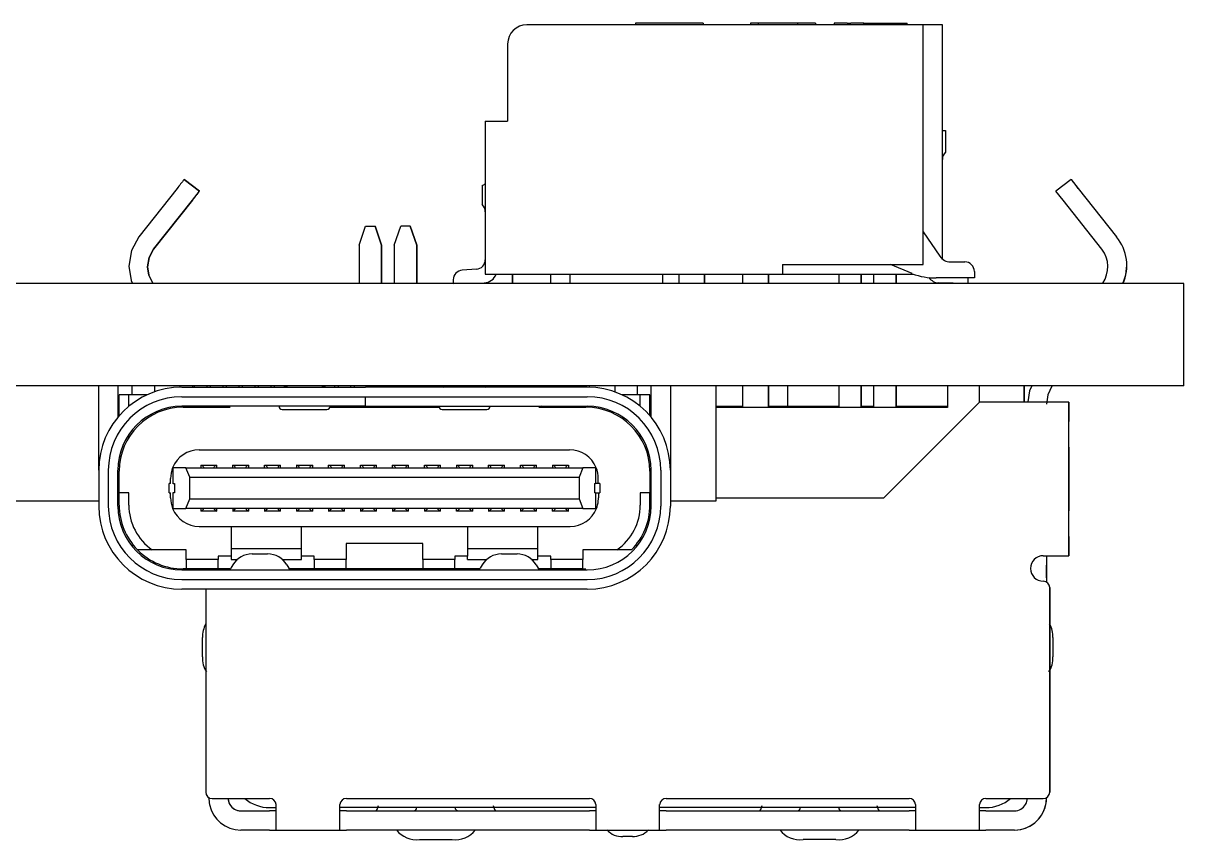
# Model space of a CAD drawing. Header units: millimetres. Extents: x 2 to 1109, y 2 to 430.
# Drawn here: x 146.37 to 164.52, y 261.38 to 274.16 of the extents above; entities that cross this region are included whole.
import ezdxf

# ---------------------------------------------------------------- set-up
doc = ezdxf.new("R2010")
doc.units = ezdxf.units.MM
doc.header["$LTSCALE"] = 0.5
doc.layers.add('几何体', color=7, linetype='Continuous')

msp = doc.modelspace()

# ---------------------------------------------------------------- linework, layer by layer
at = {"layer": '几何体'}
for p, q in [((160.446, 274.137), (154.246, 274.137)), ((157.004, 274.162), (155.946, 274.162)), ((155.946, 274.162), (155.946, 274.137)), ((157.004, 274.162), (157.004, 274.137)), ((157.863, 274.162), (157.746, 274.162)), ((157.746, 274.162), (157.746, 274.137)), ((157.863, 274.162), (157.863, 274.137)), ((158.057, 274.162), (157.863, 274.162)), ((157.889, 274.162), (157.863, 274.162)), ((158.479, 274.162), (158.057, 274.162)), ((158.11, 274.162), (158.065, 274.162)), ((158.479, 274.162), (158.479, 274.137)), ((158.759, 274.162), (158.479, 274.162)), ((158.759, 274.162), (158.759, 274.137)), ((159.051, 274.162), (159.051, 274.137)), ((159.256, 274.162), (159.051, 274.162)), ((159.256, 274.162), (159.314, 274.162)), ((159.519, 274.162), (159.314, 274.162)), ((159.519, 274.137), (159.519, 274.162)), ((159.519, 274.162), (159.544, 274.162)), ((159.544, 274.162), (159.656, 274.162)), ((159.656, 274.162), (159.681, 274.162)), ((159.681, 274.137), (159.681, 274.162)), ((159.681, 274.162), (159.861, 274.162)), ((159.861, 274.137), (159.861, 274.162)), ((159.861, 274.162), (160.196, 274.162)), ((160.196, 274.137), (160.196, 274.162)), ((160.446, 270.387), (160.446, 274.137)), ((160.746, 274.137), (160.446, 274.137)), ((160.746, 270.471), (160.746, 274.137)), ((153.946, 273.837), (153.946, 272.627)), ((153.596, 272.627), (153.946, 272.627)), ((153.596, 272.627), (153.596, 270.237)), ((160.746, 272.482), (160.796, 272.482)), ((160.796, 272.482), (160.796, 272.144)), ((148.777, 271.577), (148.177, 270.818)), ((149.126, 271.535), (148.888, 271.717)), ((148.888, 271.717), (149.126, 271.535)), ((148.888, 271.717), (148.888, 271.717)), ((153.546, 271.621), (153.546, 271.324)), ((162.759, 271.717), (162.522, 271.535)), ((162.759, 271.717), (162.871, 271.577)), ((162.759, 271.717), (162.759, 271.717)), ((162.871, 271.577), (163.47, 270.818)), ((162.871, 271.577), (163.47, 270.818)), ((148.408, 270.626), (149.015, 271.394)), ((149.015, 271.394), (148.408, 270.626)), ((149.015, 271.394), (149.126, 271.535)), ((149.126, 271.535), (149.126, 271.535)), ((162.633, 271.394), (162.522, 271.535)), ((163.239, 270.626), (162.633, 271.394)), ((151.624, 270.687), (151.724, 270.987)), ((151.724, 270.987), (151.874, 270.987)), ((151.874, 270.987), (151.974, 270.687)), ((151.974, 270.687), (151.874, 270.987)), ((151.874, 270.987), (151.874, 270.987)), ((152.174, 270.687), (152.274, 270.987)), ((152.424, 270.987), (152.274, 270.987)), ((152.424, 270.987), (152.524, 270.687)), ((152.424, 270.987), (152.424, 270.987)), ((152.524, 270.687), (152.424, 270.987)), ((160.446, 270.896), (160.705, 270.515)), ((151.624, 270.687), (151.624, 270.087)), ((151.974, 270.687), (151.974, 270.087)), ((151.974, 270.687), (151.974, 270.687)), ((151.974, 270.087), (151.974, 270.687)), ((152.174, 270.687), (152.174, 270.087)), ((152.524, 270.087), (152.524, 270.687)), ((152.524, 270.687), (152.524, 270.687)), ((152.524, 270.687), (152.524, 270.087)), ((153.457, 270.313), (153.236, 270.297)), ((158.246, 270.387), (160.446, 270.387)), ((158.246, 270.387), (158.246, 270.237)), ((160.275, 270.243), (159.932, 270.387)), ((160.87, 270.427), (161.096, 270.427)), ((161.246, 270.277), (161.246, 270.177)), ((148.401, 270.087), (148.395, 270.095)), ((148.395, 270.095), (148.401, 270.087)), ((153.096, 270.148), (153.096, 270.087)), ((153.096, 270.087), (153.581, 270.1)), ((153.596, 270.237), (158.246, 270.237)), ((153.624, 270.106), (153.624, 270.087)), ((154.024, 270.087), (154.024, 270.237)), ((154.024, 270.237), (154.024, 270.087)), ((154.624, 270.087), (154.624, 270.237)), ((154.921, 270.237), (154.921, 270.087)), ((156.371, 270.087), (156.371, 270.237)), ((156.624, 270.237), (156.624, 270.087)), ((157.024, 270.237), (157.024, 270.087)), ((157.024, 270.087), (157.024, 270.237)), ((157.624, 270.087), (157.624, 270.237)), ((158.024, 270.087), (158.024, 270.237)), ((158.024, 270.237), (158.024, 270.087)), ((158.246, 270.237), (160.289, 270.237)), ((159.124, 270.237), (159.124, 270.087)), ((159.474, 270.237), (159.474, 270.087)), ((159.474, 270.087), (159.474, 270.237)), ((159.674, 270.087), (159.674, 270.237)), ((160.024, 270.087), (160.024, 270.237)), ((160.024, 270.237), (160.024, 270.087)), ((161.246, 270.177), (160.648, 270.177)), ((161.146, 270.087), (160.691, 270.099)), ((161.146, 270.148), (161.146, 270.087)), ((163.252, 270.095), (163.247, 270.087)), ((163.366, 270.087), (139.281, 270.087)), ((164.521, 270.087), (163.366, 270.087)), ((164.521, 268.487), (164.521, 270.087)), ((163.366, 268.487), (73.691, 268.487)), ((147.551, 267.167), (147.551, 268.487)), ((147.851, 268.487), (147.851, 267.998)), ((148.071, 268.487), (148.071, 268.347)), ((148.421, 268.487), (148.421, 268.394)), ((148.821, 268.487), (148.821, 268.467)), ((148.851, 268.467), (151.721, 268.467)), ((149.023, 268.467), (149.023, 268.487)), ((149.046, 268.487), (149.046, 268.467)), ((149.246, 268.467), (149.246, 268.487)), ((149.296, 268.487), (149.296, 268.467)), ((149.496, 268.467), (149.496, 268.487)), ((149.546, 268.487), (149.546, 268.467)), ((149.746, 268.467), (149.746, 268.487)), ((149.796, 268.487), (149.796, 268.467)), ((149.996, 268.467), (149.996, 268.487)), ((150.046, 268.487), (150.046, 268.467)), ((150.246, 268.467), (150.246, 268.487)), ((150.296, 268.487), (150.296, 268.467)), ((150.508, 268.487), (150.464, 268.467)), ((150.508, 268.487), (150.464, 268.467)), ((150.496, 268.467), (150.496, 268.487)), ((151.078, 268.467), (151.034, 268.487)), ((151.046, 268.487), (151.046, 268.467)), ((151.246, 268.467), (151.246, 268.487)), ((151.296, 268.487), (151.296, 268.467)), ((151.496, 268.467), (151.496, 268.487)), ((151.546, 268.487), (151.546, 268.467)), ((155.191, 268.467), (151.721, 268.467)), ((151.746, 268.469), (151.746, 268.487)), ((151.796, 268.487), (151.796, 268.468)), ((151.996, 268.467), (151.996, 268.487)), ((152.046, 268.487), (152.046, 268.467)), ((152.246, 268.469), (152.246, 268.487)), ((152.296, 268.487), (152.296, 268.468)), ((152.496, 268.467), (152.496, 268.487)), ((152.546, 268.487), (152.546, 268.467)), ((152.746, 268.467), (152.746, 268.487)), ((152.796, 268.487), (152.796, 268.467)), ((153.008, 268.487), (152.964, 268.467)), ((153.008, 268.487), (152.964, 268.467)), ((152.996, 268.467), (152.996, 268.487)), ((153.578, 268.467), (153.534, 268.487)), ((153.546, 268.487), (153.546, 268.467)), ((153.746, 268.467), (153.746, 268.487)), ((153.796, 268.487), (153.796, 268.467)), ((153.996, 268.467), (153.996, 268.487)), ((154.046, 268.487), (154.046, 268.467)), ((154.246, 268.467), (154.246, 268.487)), ((154.296, 268.487), (154.296, 268.467)), ((154.496, 268.467), (154.496, 268.487)), ((154.546, 268.487), (154.546, 268.467)), ((154.746, 268.467), (154.746, 268.487)), ((154.796, 268.487), (154.796, 268.467)), ((154.996, 268.467), (154.996, 268.487)), ((155.221, 268.487), (155.221, 268.467)), ((155.621, 268.487), (155.621, 268.394)), ((155.971, 268.487), (155.971, 268.347)), ((156.191, 267.998), (156.191, 268.487)), ((156.491, 268.487), (156.491, 267.167)), ((157.209, 266.687), (157.209, 268.487)), ((157.624, 268.147), (157.624, 268.487)), ((158.024, 268.147), (158.024, 268.487)), ((158.024, 268.487), (158.024, 268.147)), ((158.324, 268.487), (158.324, 268.167)), ((158.324, 268.487), (158.324, 268.167)), ((159.124, 268.487), (159.124, 268.147)), ((159.474, 268.487), (159.474, 268.147)), ((159.474, 268.147), (159.474, 268.487)), ((159.674, 268.147), (159.674, 268.487)), ((160.024, 268.147), (160.024, 268.487)), ((160.024, 268.487), (160.024, 268.147)), ((160.824, 268.487), (160.824, 268.147)), ((161.324, 268.23), (161.324, 268.487)), ((161.324, 268.23), (161.324, 268.487)), ((162.024, 268.487), (162.024, 268.23)), ((162.024, 268.23), (162.024, 268.487)), ((162.464, 268.487), (162.459, 268.48)), ((162.464, 268.487), (162.459, 268.48)), ((162.459, 268.48), (162.459, 268.48)), ((164.521, 268.487), (163.366, 268.487)), ((148.021, 268.347), (147.871, 268.347)), ((147.871, 268.022), (147.871, 268.347)), ((148.021, 268.168), (148.021, 268.347)), ((148.306, 268.347), (148.021, 268.347)), ((148.851, 268.317), (151.721, 268.317)), ((151.721, 268.167), (151.721, 268.317)), ((151.721, 268.317), (155.191, 268.317)), ((156.021, 268.347), (155.737, 268.347)), ((156.021, 268.168), (156.021, 268.347)), ((156.171, 268.347), (156.021, 268.347)), ((156.171, 268.022), (156.171, 268.347)), ((151.721, 268.167), (148.851, 268.167)), ((148.871, 268.152), (149.609, 268.152)), ((149.121, 268.152), (149.121, 268.167)), ((149.271, 268.152), (149.271, 268.167)), ((149.531, 268.167), (149.546, 268.152)), ((150.421, 268.117), (150.422, 268.117)), ((150.422, 268.117), (151.121, 268.117)), ((151.169, 268.152), (152.873, 268.152)), ((151.261, 268.167), (151.246, 268.152)), ((151.271, 268.152), (151.271, 268.167)), ((151.421, 268.152), (151.421, 268.167)), ((151.721, 268.167), (155.191, 268.167)), ((152.621, 268.152), (152.621, 268.167)), ((152.771, 268.152), (152.771, 268.167)), ((152.921, 268.117), (152.922, 268.117)), ((152.922, 268.117), (153.621, 268.117)), ((154.434, 268.152), (155.171, 268.152)), ((154.531, 268.167), (154.546, 268.152)), ((154.761, 268.167), (154.746, 268.152)), ((154.771, 268.152), (154.771, 268.167)), ((154.921, 268.152), (154.921, 268.167)), ((157.209, 268.167), (157.624, 268.167)), ((160.824, 268.147), (157.209, 268.147)), ((158.024, 268.167), (159.124, 268.167)), ((159.474, 268.167), (159.674, 268.167)), ((159.824, 266.73), (161.324, 268.23)), ((160.024, 268.167), (160.824, 268.167)), ((162.324, 268.23), (161.324, 268.23)), ((162.074, 268.237), (162.374, 268.237)), ((162.074, 268.23), (162.074, 268.237)), ((162.724, 268.23), (162.324, 268.23)), ((162.374, 268.237), (162.374, 268.23)), ((162.374, 268.237), (162.374, 268.237)), ((162.374, 268.237), (162.374, 268.23)), ((162.724, 265.83), (162.724, 268.23)), ((162.724, 268.23), (162.724, 267.93)), ((162.724, 266.13), (162.724, 267.93)), ((148.021, 267.679), (148.021, 267.725)), ((156.021, 267.679), (156.021, 267.725)), ((149.124, 267.487), (154.914, 267.487)), ((162.724, 267.53), (162.724, 266.53)), ((162.724, 267.53), (162.724, 267.53)), ((162.724, 266.53), (162.724, 267.53)), ((148.714, 267.207), (148.707, 267.207)), ((148.714, 266.962), (148.714, 267.207)), ((148.914, 267.207), (148.714, 267.207)), ((148.974, 267.057), (148.914, 267.207)), ((148.914, 267.207), (155.124, 267.207)), ((149.146, 267.247), (149.396, 267.247)), ((149.146, 267.247), (149.146, 267.207)), ((149.396, 267.207), (149.396, 267.247)), ((149.646, 267.247), (149.896, 267.247)), ((149.646, 267.207), (149.646, 267.247)), ((149.896, 267.207), (149.896, 267.247)), ((150.146, 267.247), (150.396, 267.247)), ((150.146, 267.207), (150.146, 267.247)), ((150.396, 267.207), (150.396, 267.247)), ((150.646, 267.247), (150.896, 267.247)), ((150.646, 267.247), (150.646, 267.207)), ((150.896, 267.247), (150.896, 267.207)), ((151.146, 267.247), (151.396, 267.247)), ((151.146, 267.207), (151.146, 267.247)), ((151.396, 267.207), (151.396, 267.247)), ((151.646, 267.247), (151.896, 267.247)), ((151.646, 267.207), (151.646, 267.247)), ((151.896, 267.207), (151.896, 267.247)), ((152.146, 267.247), (152.396, 267.247)), ((152.146, 267.207), (152.146, 267.247)), ((152.396, 267.207), (152.396, 267.247)), ((152.646, 267.247), (152.896, 267.247)), ((152.646, 267.207), (152.646, 267.247)), ((152.896, 267.207), (152.896, 267.247)), ((153.146, 267.247), (153.396, 267.247)), ((153.146, 267.247), (153.146, 267.207)), ((153.396, 267.247), (153.396, 267.207)), ((153.646, 267.247), (153.896, 267.247)), ((153.646, 267.207), (153.646, 267.247)), ((153.896, 267.207), (153.896, 267.247)), ((154.146, 267.247), (154.396, 267.247)), ((154.146, 267.207), (154.146, 267.247)), ((154.396, 267.207), (154.396, 267.247)), ((154.646, 267.247), (154.896, 267.247)), ((154.646, 267.247), (154.646, 267.207)), ((154.896, 267.247), (154.896, 267.207)), ((155.124, 267.207), (155.064, 267.057)), ((155.324, 267.207), (155.124, 267.207)), ((155.324, 266.962), (155.324, 267.207)), ((155.33, 267.207), (155.324, 267.207)), ((147.551, 267.167), (147.551, 266.607)), ((147.701, 267.167), (147.701, 266.607)), ((147.851, 266.607), (147.851, 267.167)), ((147.871, 266.812), (147.871, 267.152)), ((148.674, 266.962), (148.674, 267.037)), ((148.974, 266.717), (148.974, 267.057)), ((148.974, 267.057), (155.064, 267.057)), ((155.064, 267.057), (155.064, 266.717)), ((155.364, 266.962), (155.364, 267.037)), ((156.171, 267.152), (156.171, 266.812)), ((156.191, 266.607), (156.191, 267.167)), ((156.341, 267.167), (156.341, 266.607)), ((156.491, 267.167), (156.491, 266.607)), ((148.654, 266.812), (148.654, 266.962)), ((148.672, 266.962), (148.654, 266.962)), ((148.714, 266.962), (148.706, 266.962)), ((148.713, 266.962), (148.734, 266.962)), ((148.734, 266.962), (148.734, 266.812)), ((155.304, 266.962), (155.32, 266.962)), ((155.304, 266.962), (155.304, 266.812)), ((155.336, 266.962), (155.32, 266.962)), ((155.37, 266.962), (155.336, 266.962)), ((155.389, 266.962), (155.37, 266.962)), ((155.389, 266.962), (155.389, 266.812)), ((144.491, 266.687), (147.551, 266.687)), ((147.851, 266.687), (147.871, 266.687)), ((148.021, 266.812), (147.871, 266.812)), ((147.871, 266.622), (147.871, 266.812)), ((148.021, 266.622), (148.021, 266.812)), ((148.654, 266.812), (148.672, 266.812)), ((148.674, 266.737), (148.674, 266.812)), ((148.706, 266.812), (148.714, 266.812)), ((148.734, 266.812), (148.713, 266.812)), ((148.714, 266.567), (148.714, 266.812)), ((148.914, 266.567), (148.974, 266.717)), ((148.974, 266.717), (155.064, 266.717)), ((155.064, 266.717), (155.124, 266.567)), ((155.32, 266.812), (155.304, 266.812)), ((155.32, 266.812), (155.336, 266.812)), ((155.324, 266.567), (155.324, 266.812)), ((155.336, 266.812), (155.37, 266.812)), ((155.366, 266.812), (155.366, 266.737)), ((155.37, 266.812), (155.389, 266.812)), ((156.171, 266.812), (156.021, 266.812)), ((156.021, 266.812), (156.021, 266.622)), ((156.171, 266.622), (156.171, 266.812)), ((156.171, 266.687), (156.191, 266.687)), ((156.491, 266.687), (157.209, 266.687)), ((159.824, 266.73), (157.209, 266.73)), ((148.714, 266.567), (148.707, 266.567)), ((148.714, 266.567), (148.914, 266.567)), ((155.124, 266.567), (148.914, 266.567)), ((149.146, 266.567), (149.146, 266.527)), ((149.396, 266.527), (149.146, 266.527)), ((149.396, 266.527), (149.396, 266.567)), ((149.646, 266.567), (149.646, 266.527)), ((149.896, 266.527), (149.646, 266.527)), ((149.896, 266.527), (149.896, 266.567)), ((150.146, 266.567), (150.146, 266.527)), ((150.396, 266.527), (150.146, 266.527)), ((150.396, 266.527), (150.396, 266.567)), ((150.646, 266.567), (150.646, 266.527)), ((150.896, 266.527), (150.646, 266.527)), ((150.896, 266.567), (150.896, 266.527)), ((151.146, 266.567), (151.146, 266.527)), ((151.396, 266.527), (151.146, 266.527)), ((151.396, 266.527), (151.396, 266.567)), ((151.646, 266.567), (151.646, 266.527)), ((151.896, 266.527), (151.646, 266.527)), ((151.896, 266.527), (151.896, 266.567)), ((152.146, 266.567), (152.146, 266.527)), ((152.396, 266.527), (152.146, 266.527)), ((152.396, 266.527), (152.396, 266.567)), ((152.646, 266.567), (152.646, 266.527)), ((152.896, 266.527), (152.646, 266.527)), ((152.896, 266.527), (152.896, 266.567)), ((153.146, 266.527), (153.146, 266.567)), ((153.396, 266.527), (153.146, 266.527)), ((153.396, 266.567), (153.396, 266.527)), ((153.646, 266.567), (153.646, 266.527)), ((153.896, 266.527), (153.646, 266.527)), ((153.896, 266.527), (153.896, 266.567)), ((154.146, 266.567), (154.146, 266.527)), ((154.396, 266.527), (154.146, 266.527)), ((154.396, 266.527), (154.396, 266.567)), ((154.646, 266.527), (154.646, 266.567)), ((154.896, 266.527), (154.646, 266.527)), ((154.896, 266.527), (154.896, 266.567)), ((155.124, 266.567), (155.324, 266.567)), ((155.335, 266.567), (155.324, 266.567)), ((162.724, 266.53), (162.724, 266.53)), ((149.124, 266.287), (154.925, 266.287)), ((149.621, 266.287), (149.621, 265.822)), ((150.721, 265.822), (150.721, 266.287)), ((153.321, 266.287), (153.321, 265.822)), ((154.421, 265.822), (154.421, 266.287)), ((162.724, 266.13), (162.724, 265.83)), ((148.389, 265.922), (148.157, 265.922)), ((148.921, 265.922), (148.389, 265.922)), ((148.921, 265.772), (148.921, 265.922)), ((150.721, 265.937), (149.621, 265.937)), ((152.621, 266.022), (151.421, 266.022)), ((151.421, 266.022), (151.421, 265.772)), ((152.621, 265.772), (152.621, 266.022)), ((154.421, 265.937), (153.321, 265.937)), ((155.653, 265.922), (155.121, 265.922)), ((155.121, 265.922), (155.121, 265.772)), ((155.885, 265.922), (155.653, 265.922)), ((148.921, 265.772), (148.921, 265.622)), ((149.421, 265.772), (148.921, 265.772)), ((149.621, 265.822), (149.421, 265.822)), ((149.421, 265.822), (149.421, 265.772)), ((149.421, 265.622), (149.421, 265.772)), ((149.621, 265.822), (149.621, 265.772)), ((149.621, 265.772), (149.721, 265.772)), ((149.949, 265.857), (150.193, 265.857)), ((150.421, 265.772), (150.721, 265.772)), ((150.921, 265.822), (150.721, 265.822)), ((150.721, 265.772), (150.721, 265.822)), ((150.921, 265.772), (150.921, 265.822)), ((150.921, 265.772), (150.921, 265.622)), ((151.421, 265.772), (150.921, 265.772)), ((151.421, 265.622), (151.421, 265.772)), ((152.621, 265.772), (152.621, 265.622)), ((153.121, 265.772), (152.621, 265.772)), ((153.321, 265.822), (153.121, 265.822)), ((153.121, 265.822), (153.121, 265.772)), ((153.121, 265.622), (153.121, 265.772)), ((153.321, 265.772), (153.321, 265.822)), ((153.321, 265.772), (153.621, 265.772)), ((153.849, 265.857), (154.093, 265.857)), ((154.321, 265.772), (154.421, 265.772)), ((154.621, 265.822), (154.421, 265.822)), ((154.421, 265.772), (154.421, 265.822)), ((154.621, 265.772), (154.621, 265.822)), ((155.121, 265.772), (154.621, 265.772)), ((154.621, 265.772), (154.621, 265.622)), ((155.121, 265.622), (155.121, 265.772)), ((162.324, 265.83), (162.724, 265.83)), ((162.374, 265.83), (162.374, 265.417)), ((162.374, 265.83), (162.374, 265.417)), ((148.851, 265.607), (155.191, 265.607)), ((148.921, 265.622), (148.871, 265.622)), ((149.421, 265.622), (148.921, 265.622)), ((149.274, 265.607), (149.274, 265.622)), ((149.609, 265.622), (149.421, 265.622)), ((149.522, 265.607), (149.524, 265.622)), ((149.649, 265.687), (149.616, 265.632)), ((150.493, 265.687), (150.526, 265.632)), ((150.921, 265.622), (150.534, 265.622)), ((151.421, 265.622), (150.921, 265.622)), ((152.621, 265.622), (151.421, 265.622)), ((153.121, 265.622), (152.621, 265.622)), ((153.509, 265.622), (153.121, 265.622)), ((153.549, 265.687), (153.516, 265.632)), ((154.393, 265.687), (154.426, 265.632)), ((154.621, 265.622), (154.434, 265.622)), ((155.121, 265.622), (154.621, 265.622)), ((155.121, 265.622), (155.171, 265.622)), ((162.374, 265.481), (162.374, 265.681)), ((162.374, 265.681), (162.374, 265.417)), ((148.851, 265.457), (155.191, 265.457)), ((162.324, 265.43), (162.324, 265.43)), ((162.374, 265.481), (162.374, 265.417)), ((155.191, 265.307), (148.851, 265.307)), ((149.224, 265.307), (149.224, 262.13)), ((162.424, 262.13), (162.424, 265.33)), ((162.424, 265.33), (162.424, 262.13)), ((149.174, 264.247), (149.174, 264.548)), ((162.474, 264.548), (162.474, 264.247)), ((149.274, 262.037), (149.274, 262.044)), ((149.274, 262.037), (149.287, 262.037)), ((149.324, 262.03), (150.224, 262.03)), ((151.324, 261.937), (151.324, 261.937)), ((151.424, 262.03), (155.224, 262.03)), ((151.424, 262.03), (151.424, 262.03)), ((156.324, 261.937), (156.324, 261.937)), ((156.424, 262.03), (160.224, 262.03)), ((156.424, 262.03), (156.424, 262.03)), ((161.324, 261.937), (161.324, 261.937)), ((161.424, 262.03), (162.324, 262.03)), ((161.424, 262.03), (161.424, 262.03)), ((162.324, 262.03), (162.324, 262.03)), ((162.361, 262.037), (162.374, 262.037)), ((162.374, 262.044), (162.374, 262.037)), ((162.374, 262.044), (162.374, 262.037)), ((162.374, 262.037), (162.374, 262.037)), ((149.774, 261.837), (149.774, 261.837)), ((149.774, 261.837), (150.224, 261.837)), ((150.224, 261.887), (150.324, 261.887)), ((150.324, 261.837), (150.224, 261.837)), ((155.323, 261.887), (151.324, 261.887)), ((151.424, 261.837), (151.324, 261.837)), ((151.424, 261.837), (155.224, 261.837)), ((155.324, 261.837), (155.224, 261.837)), ((160.323, 261.887), (156.324, 261.887)), ((156.424, 261.837), (156.324, 261.837)), ((156.424, 261.837), (160.224, 261.837)), ((160.324, 261.837), (160.224, 261.837)), ((161.324, 261.887), (161.424, 261.887)), ((161.424, 261.837), (161.324, 261.837)), ((161.424, 261.837), (161.874, 261.837)), ((150.224, 261.537), (149.774, 261.537)), ((150.224, 261.537), (150.324, 261.537)), ((150.324, 261.537), (151.324, 261.537)), ((151.324, 261.537), (151.424, 261.537)), ((155.224, 261.537), (151.424, 261.537)), ((152.569, 261.387), (153.079, 261.387)), ((155.224, 261.537), (155.324, 261.537)), ((155.324, 261.537), (156.324, 261.537)), ((155.897, 261.437), (155.75, 261.437)), ((156.324, 261.537), (156.424, 261.537)), ((160.224, 261.537), (156.424, 261.537)), ((159.079, 261.387), (158.569, 261.387)), ((160.224, 261.537), (160.324, 261.537)), ((160.324, 261.537), (161.324, 261.537)), ((161.324, 261.537), (161.424, 261.537)), ((161.874, 261.537), (161.424, 261.537))]:
    msp.add_line(p, q, dxfattribs=at)
at = {"layer": '几何体', "flags": 128}
for points in [[(148.177, 270.818), (148.062, 270.603), (148.022, 270.361)], [(148.315, 270.352), (148.339, 270.497), (148.408, 270.626)], [(148.408, 270.626), (148.339, 270.497), (148.315, 270.352)], [(148.022, 270.361), (148.057, 270.136), (148.081, 270.087)], [(148.395, 270.095), (148.335, 270.217), (148.315, 270.352)], [(148.315, 270.352), (148.335, 270.217), (148.395, 270.095)], [(161.143, 270.177), (161.143, 270.176), (161.146, 270.148)], [(150.441, 268.467), (150.462, 268.479), (150.479, 268.487)], [(151.063, 268.487), (151.081, 268.479), (151.101, 268.467)], [(152.941, 268.467), (152.962, 268.479), (152.979, 268.487)], [(153.563, 268.487), (153.581, 268.479), (153.601, 268.467)], [(162.145, 268.487), (162.108, 268.411), (162.082, 268.237)], [(162.459, 268.48), (162.395, 268.347), (162.374, 268.202)], [(162.459, 268.48), (162.395, 268.347), (162.374, 268.202)], [(149.146, 267.247), (149.167, 267.239), (149.182, 267.224)], [(149.182, 267.224), (149.187, 267.215), (149.189, 267.207)], [(149.353, 267.207), (149.356, 267.217), (149.36, 267.224)], [(149.36, 267.224), (149.375, 267.239), (149.396, 267.247)], [(149.682, 267.224), (149.665, 267.242), (149.646, 267.247)], [(149.689, 267.207), (149.686, 267.217), (149.682, 267.224)], [(149.853, 267.207), (149.856, 267.217), (149.86, 267.224)], [(149.86, 267.224), (149.875, 267.239), (149.896, 267.247)], [(150.146, 267.247), (150.167, 267.239), (150.182, 267.224)], [(150.182, 267.224), (150.187, 267.215), (150.189, 267.207)], [(150.36, 267.224), (150.355, 267.215), (150.353, 267.207)], [(150.36, 267.224), (150.375, 267.239), (150.396, 267.247)], [(150.682, 267.224), (150.665, 267.242), (150.646, 267.247)], [(150.689, 267.207), (150.686, 267.217), (150.682, 267.224)], [(150.86, 267.224), (150.855, 267.215), (150.853, 267.207)], [(150.896, 267.247), (150.878, 267.242), (150.86, 267.224)], [(151.182, 267.224), (151.165, 267.242), (151.146, 267.247)], [(151.182, 267.224), (151.187, 267.215), (151.189, 267.207)], [(151.36, 267.224), (151.355, 267.215), (151.353, 267.207)], [(151.36, 267.224), (151.375, 267.239), (151.396, 267.247)], [(151.646, 267.247), (151.667, 267.239), (151.682, 267.224)], [(151.682, 267.224), (151.687, 267.215), (151.689, 267.207)], [(151.86, 267.224), (151.855, 267.215), (151.853, 267.207)], [(151.86, 267.224), (151.875, 267.239), (151.896, 267.247)], [(152.182, 267.224), (152.165, 267.242), (152.146, 267.247)], [(152.182, 267.224), (152.187, 267.215), (152.189, 267.207)], [(152.36, 267.224), (152.355, 267.215), (152.353, 267.207)], [(152.36, 267.224), (152.375, 267.239), (152.396, 267.247)], [(152.646, 267.247), (152.667, 267.239), (152.682, 267.224)], [(152.682, 267.224), (152.687, 267.215), (152.689, 267.207)], [(152.86, 267.224), (152.855, 267.215), (152.853, 267.207)], [(152.86, 267.224), (152.875, 267.239), (152.896, 267.247)], [(153.146, 267.247), (153.167, 267.239), (153.182, 267.224)], [(153.182, 267.224), (153.187, 267.215), (153.189, 267.207)], [(153.36, 267.224), (153.355, 267.215), (153.353, 267.207)], [(153.396, 267.247), (153.378, 267.242), (153.36, 267.224)], [(153.682, 267.224), (153.665, 267.242), (153.646, 267.247)], [(153.689, 267.207), (153.686, 267.217), (153.682, 267.224)], [(153.853, 267.207), (153.856, 267.217), (153.86, 267.224)], [(153.86, 267.224), (153.875, 267.239), (153.896, 267.247)], [(154.146, 267.247), (154.167, 267.239), (154.182, 267.224)], [(154.182, 267.224), (154.187, 267.215), (154.189, 267.207)], [(154.36, 267.224), (154.355, 267.215), (154.353, 267.207)], [(154.36, 267.224), (154.375, 267.239), (154.396, 267.247)], [(154.646, 267.247), (154.667, 267.239), (154.682, 267.224)], [(154.682, 267.224), (154.687, 267.215), (154.689, 267.207)], [(154.86, 267.224), (154.855, 267.215), (154.853, 267.207)], [(154.86, 267.224), (154.875, 267.239), (154.896, 267.247)], [(149.182, 266.551), (149.167, 266.535), (149.146, 266.527)], [(149.189, 266.567), (149.186, 266.557), (149.182, 266.551)], [(149.36, 266.551), (149.355, 266.559), (149.353, 266.567)], [(149.36, 266.551), (149.378, 266.533), (149.396, 266.527)], [(149.646, 266.527), (149.665, 266.533), (149.682, 266.551)], [(149.682, 266.551), (149.687, 266.559), (149.689, 266.567)], [(149.86, 266.551), (149.855, 266.559), (149.853, 266.567)], [(149.896, 266.527), (149.875, 266.535), (149.86, 266.551)], [(150.146, 266.527), (150.165, 266.533), (150.182, 266.551)], [(150.182, 266.551), (150.187, 266.559), (150.189, 266.567)], [(150.36, 266.551), (150.355, 266.559), (150.353, 266.567)], [(150.396, 266.527), (150.375, 266.535), (150.36, 266.551)], [(150.682, 266.551), (150.667, 266.535), (150.646, 266.527)], [(150.689, 266.567), (150.686, 266.557), (150.682, 266.551)], [(150.86, 266.551), (150.855, 266.559), (150.853, 266.567)], [(150.86, 266.551), (150.878, 266.533), (150.896, 266.527)], [(151.146, 266.527), (151.165, 266.533), (151.182, 266.551)], [(151.182, 266.551), (151.187, 266.559), (151.189, 266.567)], [(151.36, 266.551), (151.355, 266.559), (151.353, 266.567)], [(151.396, 266.527), (151.375, 266.535), (151.36, 266.551)], [(151.646, 266.527), (151.665, 266.533), (151.682, 266.551)], [(151.682, 266.551), (151.687, 266.559), (151.689, 266.567)], [(151.86, 266.551), (151.855, 266.559), (151.853, 266.567)], [(151.896, 266.527), (151.875, 266.535), (151.86, 266.551)], [(152.146, 266.527), (152.165, 266.533), (152.182, 266.551)], [(152.182, 266.551), (152.187, 266.559), (152.189, 266.567)], [(152.36, 266.551), (152.355, 266.559), (152.353, 266.567)], [(152.396, 266.527), (152.375, 266.535), (152.36, 266.551)], [(152.682, 266.551), (152.667, 266.535), (152.646, 266.527)], [(152.689, 266.567), (152.686, 266.557), (152.682, 266.551)], [(152.86, 266.551), (152.855, 266.559), (152.853, 266.567)], [(152.896, 266.527), (152.875, 266.535), (152.86, 266.551)], [(153.182, 266.551), (153.167, 266.535), (153.146, 266.527)], [(153.189, 266.567), (153.186, 266.557), (153.182, 266.551)], [(153.36, 266.551), (153.355, 266.559), (153.353, 266.567)], [(153.36, 266.551), (153.378, 266.533), (153.396, 266.527)], [(153.646, 266.527), (153.665, 266.533), (153.682, 266.551)], [(153.682, 266.551), (153.687, 266.559), (153.689, 266.567)], [(153.86, 266.551), (153.855, 266.559), (153.853, 266.567)], [(153.896, 266.527), (153.875, 266.535), (153.86, 266.551)], [(154.146, 266.527), (154.165, 266.533), (154.182, 266.551)], [(154.182, 266.551), (154.187, 266.559), (154.189, 266.567)], [(154.36, 266.551), (154.355, 266.559), (154.353, 266.567)], [(154.396, 266.527), (154.375, 266.535), (154.36, 266.551)], [(154.646, 266.527), (154.665, 266.533), (154.682, 266.551)], [(154.689, 266.567), (154.686, 266.557), (154.682, 266.551)], [(154.86, 266.551), (154.855, 266.559), (154.853, 266.567)], [(154.86, 266.551), (154.878, 266.533), (154.896, 266.527)], [(151.889, 261.837), (151.908, 261.859), (151.927, 261.921)], [(153.72, 261.921), (153.739, 261.859), (153.758, 261.837)], [(157.889, 261.837), (157.908, 261.859), (157.927, 261.921)], [(159.72, 261.921), (159.739, 261.859), (159.758, 261.837)]]:
    msp.add_lwpolyline(points, dxfattribs=at)
at = {"layer": '几何体'}
for centre, radius, start, end in [((154.246, 273.837), 0.3, 90, 180), ((160.896, 272.032), 0.15, 131.8103, 180), ((159.637, 263.107), 13.772, 141.3066, 142.0522), ((153.496, 271.762), 0.15, 289.4712, 311.8103), ((152.01, 263.107), 13.772, 37.9478, 38.6934), ((158.711, 263.847), 12.287, 141.2696, 142.1054), ((153.446, 271.212), 0.15, 0, 48.1897), ((162.93, 270.371), 0.701, 336.1333, 39.5868), ((162.944, 270.379), 0.686, 334.8267, 39.8274), ((153.446, 270.462), 0.15, 274.0001, 0.0001), ((160.87, 270.627), 0.2, 214.1622, 270), ((162.883, 270.352), 0.45, 325.1914, 37.5277), ((153.246, 270.148), 0.15, 94, 180), ((161.096, 270.277), 0.15, 0, 90), ((153.576, 270.3), 0.2, 271.5, 341.7485), ((160.624, 271.137), 0.96, 248.7078, 271.4287), ((160.696, 270.299), 0.2, 216.146, 268.5), ((148.851, 267.167), 1.3, 90, 180), ((155.191, 267.167), 1.3, 0, 90), ((148.851, 267.167), 1.15, 90, 180), ((155.191, 267.167), 1.15, 0, 90), ((148.851, 267.167), 1, 90, 180), ((148.871, 267.152), 1, 90, 180), ((149.573, 268.117), 0.05, 44.427, 90), ((150.421, 268.167), 0.05, 180, 270), ((151.121, 268.167), 0.05, 270, 0), ((152.921, 268.167), 0.05, 180, 270), ((153.621, 268.167), 0.05, 270, 0), ((154.469, 268.117), 0.05, 90, 135.573), ((155.171, 267.152), 1, 360, 90), ((155.191, 267.167), 1, 0, 90), ((149.124, 267.037), 0.45, 90, 157.8039), ((154.916, 267.04), 0.447, 21.9375, 90.2586), ((149.124, 267.037), 0.45, 157.8039, 180), ((154.914, 267.037), 0.45, 0, 22.1961), ((149.124, 266.737), 0.45, 180, 202.1961), ((154.925, 266.727), 0.44, 338.6763, 355.1281), ((154.916, 266.737), 0.45, 353.9577, 0), ((148.851, 266.607), 1.3, 180, 270), ((148.851, 266.607), 1.15, 180, 270), ((148.851, 266.607), 1, 180, 270), ((148.871, 266.622), 1, 180, 224.427), ((148.871, 266.622), 0.85, 180, 235.4397), ((149.124, 266.737), 0.45, 202.1961, 270), ((154.925, 266.727), 0.44, 269.9998, 338.6764), ((155.191, 266.607), 1.15, 270, 0), ((155.191, 266.607), 1.3, 270, 0), ((155.191, 266.607), 1, 270, 0), ((155.171, 266.622), 0.85, 304.5603, 0), ((155.171, 266.622), 1, 315.573, 0), ((148.871, 266.622), 1, 224.427, 270), ((149.949, 265.507), 0.35, 90, 149.0362), ((150.193, 265.507), 0.35, 30.9638, 90), ((153.849, 265.507), 0.35, 90, 149.0362), ((154.093, 265.507), 0.35, 30.9638, 90), ((162.324, 265.63), 0.2, 90, 270), ((162.324, 265.63), 0.2, 90, 270), ((149.573, 265.657), 0.05, 270, 329.0362), ((150.569, 265.657), 0.05, 210.9638, 270), ((153.473, 265.657), 0.05, 270, 329.0362), ((154.469, 265.657), 0.05, 210.9638, 270), ((162.324, 265.33), 0.1, 0, 90), ((162.324, 265.33), 0.1, 0, 90), ((149.624, 264.557), 0.45, 152.7178, 181.1102), ((162.116, 264.577), 0.358, 355.2697, 31.0063), ((149.548, 264.222), 0.375, 176.1533, 214.1824), ((162.1, 264.222), 0.375, 325.8177, 3.8467), ((149.324, 262.13), 0.1, 180, 270), ((162.324, 262.13), 0.1, 270, 0), ((162.324, 262.13), 0.1, 270, 0), ((149.802, 262.04), 0.528, 180.3055, 191.2315), ((149.774, 262.037), 0.5, 191.537, 270), ((149.784, 262.04), 0.21, 180.7527, 209.2473), ((149.774, 262.037), 0.2, 182.0286, 270), ((149.774, 262.037), 0.2, 210, 270), ((150.224, 262.487), 0.6, 229.6231, 270), ((150.224, 261.93), 0.1, 4.0604, 90), ((502.023, 261.95), 351.7, 180.002, 180.06717), ((151.424, 261.93), 0.1, 90, 175.9312), ((151.424, 261.93), 0.1, 90, 175.9396), ((-241.94, 261.95), 393.263, 359.93992, 359.9982), ((155.224, 261.93), 0.1, 4.0604, 90), ((507.023, 261.95), 351.7, 180.002, 180.06717), ((156.424, 261.93), 0.1, 90, 175.9312), ((156.424, 261.93), 0.1, 90, 175.9396), ((-236.94, 261.95), 393.263, 359.93992, 359.9982), ((160.224, 261.93), 0.1, 4.0604, 90), ((512.023, 261.95), 351.7, 180.002, 180.06717), ((161.424, 261.93), 0.1, 90, 175.9396), ((161.424, 261.93), 0.1, 90, 175.9396), ((-190.561, 261.95), 351.885, 359.93286, 359.99799), ((161.424, 262.487), 0.6, 270, 310.3769), ((161.424, 262.487), 0.6, 270, 310.3769), ((161.874, 262.037), 0.5, 270, 0), ((161.874, 262.037), 0.5, 270, 348.463), ((161.874, 262.037), 0.2, 270, 330), ((161.874, 262.037), 0.2, 330, 0), ((161.846, 262.04), 0.528, 348.7679, 359.6952), ((152.474, 261.887), 0.05, 270, 0), ((153.174, 261.887), 0.05, 180, 270), ((153.174, 261.887), 0.05, 180, 270), ((158.474, 261.887), 0.05, 270, 0), ((159.174, 261.887), 0.05, 180, 270), ((159.174, 261.887), 0.05, 180, 270), ((152.524, 261.791), 0.406, 218.6598, 276.2865), ((153.124, 261.794), 0.409, 263.6047, 321.1585), ((155.728, 261.743), 0.306, 222.1129, 274.1799), ((155.914, 261.757), 0.32, 266.953, 316.6649), ((158.516, 261.777), 0.393, 217.58, 277.6566), ((159.125, 261.793), 0.408, 263.4859, 321.261)]:
    msp.add_arc(centre, radius, start, end, dxfattribs=at)

doc.saveas('drawing.dxf')
